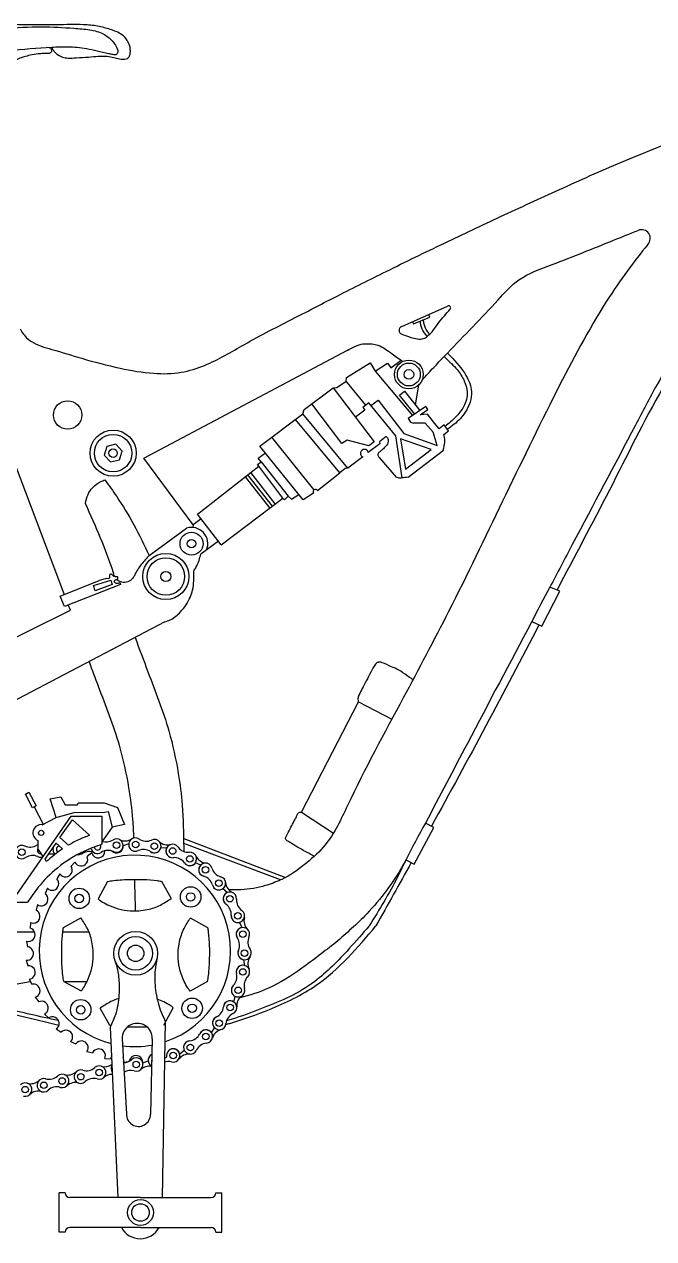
# Model space of a CAD drawing. Header units: millimetres. Extents: x -1488 to 354, y -1 to 1042.
# Drawn here: x -795 to -377, y 139 to 947 of the extents above; entities that cross this region are included whole.
import ezdxf

# ---------------------------------------------------------------- set-up
doc = ezdxf.new("R2010")
doc.units = ezdxf.units.MM
doc.layers.add('ceco.net 420', color=7, linetype='Continuous')

msp = doc.modelspace()

# ---------------------------------------------------------------- linework, layer by layer
at = {"layer": 'ceco.net 420'}
for p, q in [((-544.14, 745.77), (-513.8, 759.31)), ((-715.75, 658.22), (-580.16, 729.88)), ((-554.57, 672.57), (-558.93, 669.01)), ((-609.71, 630.41), (-638.45, 666.19)), ((-558.86, 667.64), (-566.43, 661.84)), ((-558.93, 669.01), (-558.86, 667.64)), ((-682.91, 613.89), (-715.75, 658.22)), ((-570.13, 659), (-579.98, 651.44)), ((-559.2, 658.59), (-548.02, 645.45)), ((-600.16, 636.72), (-585.27, 648.42)), ((-581.73, 651.36), (-585.27, 648.42)), ((-580.05, 651.4), (-581.73, 651.36)), ((-664.25, 600.41), (-623.31, 631.56)), ((-623.31, 631.56), (-622.08, 630.4)), ((-622.08, 630.4), (-619.62, 632.94)), ((-619.62, 632.94), (-617.44, 630.83)), ((-617.44, 630.83), (-612.65, 634.07)), ((-602.78, 634.92), (-609.71, 630.41)), ((-677.64, 617.85), (-682.91, 613.89)), ((-664.25, 600.41), (-680.01, 620.93)), ((-712.16, 593.44), (-687.25, 611.58)), ((-682.91, 613.89), (-683.07, 612.05)), ((-666.11, 602.84), (-677.76, 594.3)), ((-771.3, 566.25), (-745.28, 576.7)), ((-731.14, 574.04), (-768.39, 559.47)), ((-731.69, 575.44), (-731.14, 574.04)), ((-768.39, 559.47), (-771.3, 566.25)), ((-701.72, 549.21), (-1072.95, 355.12)), ((-610.84, 422.57), (-572.95, 496.02)), ((-572.91, 496.11), (-572.91, 496.11)), ((-794.41, 434.69), (-792.03, 435.95)), ((-789.61, 425.58), (-794.41, 434.69)), ((-792.03, 435.95), (-787.19, 426.79)), ((-777.91, 431.62), (-770.74, 432.8)), ((-773.91, 419.11), (-777.91, 431.62)), ((-770.74, 432.8), (-768.04, 427.51)), ((-759.84, 427.64), (-759.33, 428.96)), ((-759.33, 428.96), (-741.99, 428.96)), ((-741.99, 428.96), (-733.1, 425.69)), ((-787.19, 426.79), (-789.61, 425.58)), ((-788.52, 426.1), (-782.61, 414.67)), ((-773.91, 419.11), (-761.89, 422.33)), ((-768.04, 427.51), (-759.84, 427.64)), ((-763.98, 420.04), (-743.57, 420.09)), ((-761.89, 422.33), (-741.88, 422.68)), ((-743.57, 420.09), (-743.48, 401.29)), ((-741.88, 422.68), (-739.48, 423.12)), ((-739.48, 423.12), (-736.7, 412.76)), ((-733.1, 425.69), (-728.6, 414.48)), ((-803.59, 362.79), (-763.98, 420.04)), ((-783.27, 414.33), (-773.91, 419.11)), ((-771.42, 405.73), (-763.19, 417.63)), ((-751.75, 407.26), (-763.19, 417.63)), ((-736.7, 412.76), (-743.49, 402.87)), ((-728.6, 414.48), (-736.7, 412.76)), ((-765.82, 400.66), (-771.42, 405.73)), ((-786.15, 403.86), (-786.15, 398.52)), ((-782.54, 393.21), (-786.15, 398.52)), ((-781.33, 391.42), (-773.93, 402.12)), ((-769.65, 398.25), (-773.93, 402.12)), ((-743.49, 402.87), (-743.48, 401.29)), ((-725.71, 401.55), (-729.37, 400.37)), ((-700.54, 398.74), (-704.38, 398.89)), ((-780.28, 389.87), (-781.33, 391.42)), ((-761.49, 389.49), (-764.06, 386.64)), ((-750.33, 395.58), (-753.36, 393.22)), ((-677.84, 387.5), (-681.4, 388.94)), ((-771.42, 381.55), (-773.46, 378.3)), ((-779.82, 372.01), (-781.27, 368.45)), ((-739.8, 376.59), (-746.09, 364.93)), ((-703.94, 376.76), (-697.53, 365.17)), ((-660.36, 369.16), (-663.21, 371.74)), ((-803.59, 362.79), (-793.09, 362.79)), ((-786.44, 361.15), (-787.24, 357.39)), ((-791.07, 349.31), (-791.21, 345.47)), ((-769.09, 345.9), (-757.49, 352.31)), ((-673.05, 345.81), (-684.64, 352.23)), ((-650.21, 345.96), (-652, 349.35)), ((-820.99, 343.15), (-788.35, 343.08)), ((-769.5, 343.08), (-752.21, 343.08)), ((-793.57, 336.85), (-793.05, 333.04)), ((-793.88, 324.14), (-792.7, 320.48)), ((-648.6, 320.68), (-649.13, 324.48)), ((-802.21, 308.03), (-791.15, 310.03)), ((-791.97, 311.57), (-790.17, 308.17)), ((-768.91, 310.04), (-757.26, 303.75)), ((-768.89, 310.03), (-753.42, 310.03)), ((-673.3, 309.95), (-684.96, 303.67)), ((-787.9, 299.52), (-785.55, 296.49)), ((-655.74, 296.37), (-654.93, 300.13)), ((-738.23, 280.75), (-744.64, 292.35)), ((-702.37, 280.93), (-696.08, 292.58)), ((-781.81, 288.36), (-778.96, 285.78)), ((-701.39, 283.59), (-703.49, 166.38)), ((-773.87, 278.43), (-770.62, 276.39)), ((-738.12, 279.55), (-732.9, 166.38)), ((-670.75, 275.97), (-668.71, 279.23)), ((-764.33, 270.03), (-760.77, 268.58)), ((-730.18, 271.97), (-727.25, 221.96)), ((-710.02, 271.83), (-711.18, 221.67)), ((-753.48, 263.41), (-749.72, 262.6)), ((-741.64, 258.78), (-737.8, 258.64)), ((-701.83, 258.97), (-700.49, 259.68)), ((-691.84, 261.94), (-688.81, 264.3)), ((-729.17, 256.27), (-725.81, 256.74)), ((-716.36, 256), (-712.8, 257.15)), ((-767.87, 169.38), (-771.95, 169.41)), ((-771.85, 143.34), (-771.95, 169.41)), ((-717.87, 166.38), (-764.87, 166.38)), ((-717.87, 166.38), (-670.87, 166.38)), ((-667.87, 169.38), (-663.78, 169.41)), ((-663.89, 143.34), (-663.78, 169.41)), ((-717.87, 146.38), (-764.87, 146.38)), ((-717.87, 146.38), (-670.87, 146.38)), ((-767.87, 143.38), (-771.85, 143.34)), ((-667.87, 143.38), (-663.89, 143.34))]:
    msp.add_line(p, q, dxfattribs=at)
for points in [[(-537.08, 748.92), (-536.45, 747.4), (-525.48, 751.95), (-526.28, 753.75)], [(-830.88, 731.67), (-768.56, 567.35)], [(-638.45, 666.19), (-609.89, 687.63), (-609.13, 690.39), (-589.86, 705.01), (-587.32, 705.22), (-581.25, 709.25), (-580.89, 711.73), (-565.24, 721.51), (-561.78, 715.98), (-553.58, 721.36), (-551.44, 718.11), (-544.6, 723.37)], [(-561.78, 715.98), (-537.06, 686.42)], [(-589.86, 705.01), (-562.55, 669.02), (-566.17, 666.28), (-580.41, 670.12), (-584.13, 667.92), (-604.08, 694.22)], [(-568.13, 693.37), (-581.25, 709.25)], [(-535.54, 687.46), (-545.73, 700), (-542.31, 702.79), (-532.18, 689.74)], [(-535.04, 693.44), (-532.78, 706.99)], [(-544.01, 644.98), (-548.06, 673.05), (-566.13, 695.02), (-570.14, 691.73), (-568.84, 690.15), (-575.02, 685.46)], [(-564.67, 693.25), (-559.91, 696.65), (-542.9, 674.57), (-520.63, 666.45), (-523.21, 675.34), (-528.56, 681.45), (-536.21, 681.45)], [(-580.05, 651.4), (-609.89, 687.63)], [(-516.26, 673.82), (-513.05, 676.3), (-516.11, 680.25), (-519.41, 677.69), (-523.02, 682.35), (-526.97, 687.33), (-531.99, 687.01), (-526.76, 690.57), (-528.09, 692.52), (-540.03, 684.41), (-538.39, 681.99), (-536.21, 681.45)], [(-585.27, 648.42), (-614.85, 683.91)], [(-602.54, 637.31), (-630.46, 672.19)], [(-541.77, 650.74), (-524.61, 663.87), (-545.02, 670.98), (-541.77, 650.74)], [(-540, 645.45), (-516.51, 663.43)], [(-680.01, 620.93), (-639.21, 652.75), (-640.12, 653.92), (-637.76, 655.77), (-639.59, 658.11), (-634.87, 661.74)], [(-637.76, 655.77), (-619.81, 632.75)], [(-630.2, 626.31), (-646.43, 647.12)], [(-628.32, 627.74), (-644.56, 648.58)], [(-623.28, 631.57), (-639.21, 652.75)], [(-631.89, 625.03), (-648.1, 645.82)], [(-749.14, 573.37), (-737.54, 576.95), (-736.81, 574.17), (-748.08, 569.86), (-749.16, 573.37)], [(-457.79, 549.5), (-451.12, 546.3), (-439.05, 569.66), (-445.72, 572.38)], [(-1131.32, 375.02), (-764.51, 557.03), (-765.89, 560.53)], [(-572.95, 496.02), (-550.74, 484.63)], [(-610.84, 422.57), (-589.61, 408.76)], [(-541.43, 390.93), (-536.02, 388.1), (-522.95, 412.52), (-528.51, 415.45)], [(-689.12, 405.11), (-621.58, 379.16)], [(-624.72, 377.61), (-689.13, 401.82)]]:
    msp.add_lwpolyline(points, dxfattribs=at)
msp.add_lwpolyline([(-731.93, 656.98), (-730.11, 662.84), (-734.27, 667.35), (-740.26, 666), (-742.09, 660.14), (-737.92, 655.63)], close=True, dxfattribs=at)
for centre, radius in [((-539.47, 713.81), 9.56), ((-539.47, 713.81), 7.62), ((-539.47, 713.81), 3.23), ((-766.33, 686.84), 9.44), ((-736.1, 661.49), 15.33), ((-736.1, 661.49), 12.47), ((-736.1, 661.49), 2.81), ((-683.97, 601.25), 7.65), ((-683.97, 601.25), 2.78), ((-701.01, 579.4), 15.32), ((-701.01, 579.4), 12.47), ((-701.01, 579.4), 3.33), ((-783.91, 408.88), 1.73), ((-796.78, 396.06), 2.18), ((-733.87, 400.66), 2.18), ((-721.09, 401.14), 2.18), ((-708.69, 400.07), 2.18), ((-696.5, 396.83), 2.18), ((-685.05, 391.53), 2.18), ((-674.7, 384.32), 2.18), ((-758.6, 365.3), 6.8), ((-684.54, 366.27), 6.8), ((-665.75, 375.42), 2.18), ((-758.6, 365.3), 2.84), ((-684.54, 366.27), 2.84), ((-658.49, 365.1), 2.18), ((-653.14, 353.68), 2.18), ((-721.09, 328.76), 14.58), ((-721.08, 328.76), 11.22), ((-649.84, 341.5), 2.18), ((-721.09, 328.76), 5.44), ((-648.71, 328.94), 2.18), ((-649.78, 316.36), 2.18), ((-683.57, 292.21), 6.8), ((-653.02, 304.17), 2.18), ((-757.63, 291.24), 6.8), ((-757.63, 291.24), 2.84), ((-683.57, 292.21), 2.84), ((-658.32, 292.72), 2.18), ((-665.53, 282.37), 2.18), ((-674.43, 273.43), 2.18), ((-684.75, 266.17), 2.18), ((-696.17, 260.81), 2.18), ((-745.33, 249.45), 2.18), ((-720.67, 254.82), 2.18), ((-782.21, 240.98), 2.18), ((-769.92, 243.83), 2.18), ((-757.64, 246.7), 2.18), ((-794.5, 238.11), 2.18), ((-717.87, 156.38), 8.6), ((-717.87, 156.38), 5.82)]:
    msp.add_circle(centre, radius, dxfattribs=at)
for centre, radius, start, end in [((-384.74, 804.35), 5.76, 314.87592, 113.76061), ((-513, 758.18), 1.38, 318.15662, 125.3667), ((-543.19, 743.16), 2.8, 109.69316, 249.492), ((-569.02, 661.38), 2.62, 10.10436, 244.86771), ((-601.47, 635.82), 1.59, 34.63363, 214.49628), ((-683.97, 601.25), 10.84, 337.3875, 107.63164), ((-783.91, 408.88), 5.49, 83.2931, 245.91398), ((-740.8, 410.92), 8.14, 250.72082, 303.42994), ((-733.85, 400.39), 4.47, 243.42994, 123.42994), ((-728.2, 411.67), 8.14, 243.3982, 303.3982), ((-721.26, 401.14), 4.47, 55.13715, 295.13715), ((-714.05, 411.49), 8.14, 235.13715, 295.13715), ((-708.69, 400.07), 4.47, 235.13715, 115.13715), ((-796.79, 396.12), 4.47, 64.46098, 304.46098), ((-791.35, 407.5), 8.14, 244.46098, 304.46098), ((-784.21, 397.1), 4.47, 115.73186, 124.46098), ((-784.21, 397.1), 2.18, 145.92887, 282.39083), ((-771.63, 398.01), 4.47, 164.16387, 228.24902), ((-771.63, 398.01), 4.47, 118.22206, 126.47096), ((-778.7, 408.45), 8.14, 302.92391, 304.11601), ((-771.62, 397.94), 2.18, 92.59623, 238.89965), ((-759.04, 398.85), 4.47, 260.13836, 332.50603), ((-752.06, 388.34), 8.14, 63.58273, 123.58273), ((-746.45, 399.63), 4.47, 193.62297, 303.42994), ((-746, 396.71), 4.47, 194.67665, 3.54754), ((-746.45, 399.63), 2.18, 185.69437, 34.46825), ((-739.5, 389.11), 8.14, 63.42994, 123.42994), ((-733.82, 400.01), 4.47, 224.77991, 4.68776), ((-726.91, 389.86), 8.14, 114.55598, 123.3982), ((-721.26, 401.14), 4.47, 174.67665, 295.13715), ((-715.9, 389.72), 8.14, 55.13715, 115.13715), ((-708.69, 400.07), 4.47, 235.13715, 344.68776), ((-699.79, 409.01), 8.14, 225.13715, 285.13715), ((-696.5, 396.83), 4.47, 35.13715, 275.13715), ((-696.5, 396.83), 4.47, 154.67665, 275.13715), ((-686.18, 404.09), 8.14, 215.13715, 275.13715), ((-685.05, 391.53), 4.47, 215.13715, 95.13715), ((-789.65, 385.72), 8.14, 64.46098, 124.46098), ((-784.21, 397.1), 4.47, 244.46098, 288.67669), ((-721.63, 330.37), 63.67, 288.31119, 255.45663), ((-777.13, 386.66), 8.14, 73.74698, 104.47321), ((-757.42, 391.35), 4.47, 204.67665, 24.68776), ((-695.37, 384.27), 8.14, 35.13715, 95.13715), ((-685.05, 391.53), 4.47, 215.13715, 324.68776), ((-673.63, 396.89), 8.14, 205.13715, 265.13715), ((-674.7, 384.32), 4.47, 15.13715, 255.13715), ((-767.74, 384.09), 4.47, 214.67665, 34.68776), ((-674.7, 384.32), 4.47, 134.67665, 255.13715), ((-677.93, 372.12), 8.14, 15.13715, 75.13715), ((-662.52, 387.61), 8.14, 195.13715, 255.13715), ((-665.75, 375.42), 4.47, 195.13715, 75.13715), ((-776.64, 375.15), 4.47, 224.67665, 44.68776), ((-665.75, 375.42), 4.47, 195.13715, 304.68776), ((-653.19, 376.55), 8.14, 185.13715, 245.13715), ((-783.85, 364.8), 4.47, 234.67665, 54.68776), ((-658.49, 365.1), 4.47, 355.13715, 235.13715), ((-658.49, 365.1), 4.47, 114.67665, 235.13715), ((-645.92, 364.03), 8.14, 175.13715, 235.13715), ((-789.16, 353.35), 4.47, 244.67665, 64.68776), ((-665.71, 354.75), 8.14, 355.13715, 55.13715), ((-653.14, 353.68), 4.47, 175.13715, 55.13715), ((-653.14, 353.68), 4.47, 175.13715, 284.68776), ((-640.94, 350.44), 8.14, 165.13715, 225.13715), ((-792.39, 341.16), 4.47, 254.67665, 74.68776), ((-649.84, 341.5), 4.47, 335.13715, 215.13715), ((-649.84, 341.5), 4.47, 94.67665, 215.13715), ((-638.39, 336.2), 8.14, 155.13715, 215.13715), ((-793.46, 328.59), 4.47, 264.67665, 84.68776), ((-660.16, 334.24), 8.14, 335.13715, 35.13715), ((-648.71, 328.94), 4.47, 155.13715, 35.13715), ((-648.71, 328.94), 4.47, 155.13715, 264.68776), ((-638.36, 321.72), 8.14, 145.13715, 205.13715), ((-792.33, 316.02), 4.47, 274.67665, 94.68776), ((-661.96, 313.07), 8.14, 315.13715, 15.13715), ((-649.78, 316.36), 4.47, 74.67665, 195.13715), ((-649.78, 316.36), 4.47, 315.13715, 195.13715), ((-789.04, 303.85), 4.47, 284.67665, 104.68776), ((-653.02, 304.17), 4.47, 135.13715, 244.68776), ((-653.02, 304.17), 4.47, 135.13715, 15.13715), ((-640.84, 307.47), 8.14, 135.13715, 195.13715), ((-645.76, 293.85), 8.14, 125.13715, 185.13715), ((-783.68, 292.42), 4.47, 294.67665, 114.68776), ((-670.89, 293.79), 8.14, 295.13715, 355.13715), ((-658.32, 292.72), 4.47, 54.67665, 175.13715), ((-658.32, 292.72), 4.47, 295.13715, 175.13715), ((-776.42, 282.11), 4.47, 304.67665, 124.68776), ((-665.53, 282.37), 4.47, 115.13715, 224.68776), ((-665.53, 282.37), 4.47, 115.13715, 355.13715), ((-652.96, 281.3), 8.14, 115.13715, 175.13715), ((-767.48, 273.21), 4.47, 314.67665, 134.68776), ((-720.1, 272.11), 10.08, 358.41703, 180.77923), ((-685.88, 278.73), 8.14, 275.13715, 335.13715), ((-674.43, 273.43), 4.47, 34.67665, 155.13715), ((-674.43, 273.43), 4.47, 275.13715, 155.13715), ((-662.24, 270.19), 8.14, 105.13715, 165.13715), ((-757.12, 266), 4.47, 324.67665, 144.68776), ((-721.63, 330.37), 63.67, 262.53828, 280.42494), ((-684.75, 266.17), 4.47, 95.13715, 204.68776), ((-684.75, 266.17), 4.47, 95.13715, 335.13715), ((-673.3, 260.87), 8.14, 95.13715, 155.13715), ((-745.68, 260.69), 4.47, 334.67665, 154.68776), ((-733.48, 257.46), 4.47, 146.53566, 164.68776), ((-733.48, 257.46), 4.47, 344.67665, 25.24727), ((-720.91, 256.39), 4.47, 358.54564, 172.57878), ((-720.67, 254.82), 4.47, 252.23226, 132.23226), ((-716.84, 266.84), 8.14, 252.32296, 268.26657), ((-708.35, 257.52), 4.47, 115.26188, 184.68776), ((-708.35, 257.52), 4.47, 115.26188, 242.08737), ((-696.17, 260.81), 4.47, 14.67665, 194.68776), ((-696.17, 260.81), 4.47, 255.13715, 135.13715), ((-685.82, 253.6), 8.14, 85.13715, 145.13715), ((-757.64, 246.7), 4.47, 72.58116, 312.58116), ((-753.86, 258.74), 8.14, 252.58116, 312.58116), ((-745.33, 249.45), 4.47, 252.58116, 132.58116), ((-741.51, 261.47), 8.14, 252.37466, 303.81195), ((-733, 252.15), 4.47, 152.0442, 213.23361), ((-729.15, 264.16), 8.14, 269.36017, 312.23226), ((-724.52, 242.81), 8.14, 72.23226, 122.2848), ((-712.18, 245.5), 8.14, 77.69939, 132.32296), ((-708.34, 257.48), 2.18, 155.98625, 201.363), ((-699.41, 248.62), 8.14, 75.13715, 107.63857), ((-794.5, 238.11), 4.47, 253.42727, 133.42727), ((-790.88, 250.2), 8.14, 253.35652, 313.35652), ((-782.22, 241.02), 4.47, 73.15378, 313.15378), ((-778.57, 253.1), 8.14, 253.15378, 313.15378), ((-769.94, 243.89), 4.47, 253.15378, 133.15378), ((-766.22, 255.95), 8.14, 252.85174, 312.85174), ((-761.36, 234.64), 8.14, 72.85174, 132.85174), ((-749.1, 237.41), 8.14, 72.58116, 132.58116), ((-736.82, 240.13), 8.14, 88.9735, 132.37466), ((-785.84, 228.93), 8.14, 73.35652, 133.35652), ((-773.59, 231.82), 8.14, 73.15378, 133.15378), ((-719.22, 221.67), 8.04, 177.88995, 0.16671), ((-764.87, 169.38), 3, 180, 270), ((-670.87, 169.38), 3, 270, 0), ((-764.87, 143.38), 3, 90, 180), ((-718.02, 153.23), 14.3, 208.65645, 331.34355), ((-670.87, 143.38), 3, 0, 90)]:
    msp.add_arc(centre, radius, start, end, dxfattribs=at)
for points, knots in [([(-834.97, 946.66), (-834.42, 946.51), (-817.88, 942.16), (-792.92, 946.28), (-765.75, 944.36), (-752.02, 943.36), (-742.88, 941.11), (-736.59, 936.1), (-733.58, 931.66), (-732.89, 928.72), (-733.06, 927.68), (-733.57, 926.93), (-734.24, 926.48), (-735.16, 926.23), (-736.75, 926.77), (-740.69, 927.38), (-746.58, 928.76), (-755.51, 930.91), (-765.65, 931.88), (-782.89, 930.97), (-806.48, 929.26), (-838.75, 924.98), (-866.1, 918.41), (-884.95, 916.99), (-894.75, 913.98), (-902.92, 912.46), (-912.79, 909.58), (-923.81, 910.69), (-935.3, 913.3), (-948.13, 918.31), (-961.06, 922.55), (-973.93, 926.57), (-985.89, 929.3), (-993.82, 932.37), (-998.18, 932.3), (-998.69, 932.29)], [6.099771, 6.099771, 6.099771, 6.099771, 7.822769, 57.58382, 78.963746, 89.639663, 98.984618, 106.585847, 113.309965, 114.571221, 115.534295, 116.369539, 117.225741, 117.905083, 119.16835, 122.07394, 129.984728, 137.240291, 149.625431, 160.339619, 189.023922, 220.575548, 257.84914, 273.348755, 276.874774, 288.543315, 298.35269, 307.321164, 321.342276, 333.664822, 348.55827, 362.214282, 374.008245, 385.537693, 387.063943, 387.063943, 387.063943, 387.063943]), ([(-776.91, 931.27), (-776.72, 930.88), (-776.23, 929.91), (-775.07, 928.33), (-772.96, 926.33), (-769.86, 924.67), (-765.44, 924.06), (-759.67, 924.52), (-752.96, 924.77), (-746.5, 925.6), (-741.22, 925.62), (-736.8, 925.11), (-733.41, 924.14), (-730.34, 923.51), (-727.9, 923.37), (-725.68, 924.43), (-724.78, 926.57), (-724.48, 929.22), (-724.97, 932.65), (-726.69, 936.47), (-730.9, 940.86), (-738.06, 943.43), (-746.57, 945.84), (-758.53, 946.74), (-772.99, 946.32), (-792.6, 946.42), (-813.97, 946.58), (-835.89, 946.66), (-849.56, 946.71), (-855.57, 946.73)], [0, 0, 0, 0, 1.280244, 3.275258, 5.833405, 9.940136, 13.59078, 19.067569, 27.248294, 33.734937, 38.58484, 43.061564, 47.033341, 49.120146, 52.496873, 54.176011, 56.081198, 59.101933, 62.169516, 66.334682, 71.491548, 79.932267, 88.659633, 98.074253, 115.708304, 132.095504, 156.87092, 179.840333, 197.863338, 197.863338, 197.863338, 197.863338]), ([(-778.31, 931.18), (-778.1, 931.08), (-777.62, 930.85), (-777.15, 930.2), (-776.96, 929.4), (-777.07, 928.61), (-777.49, 927.94), (-778.07, 927.51), (-778.89, 927.26), (-780.33, 927.39), (-782.71, 927.25), (-786.51, 926.97), (-792.14, 926.04), (-799.12, 924.03), (-806.61, 919.95), (-814.02, 915.46), (-820.28, 910.46), (-826.04, 905.95), (-832.29, 902.69), (-839.48, 900.32), (-846.22, 899.21), (-851.4, 899.09), (-854.02, 899.15), (-854.97, 899.18)], [0, 0, 0, 0, 0.6877, 1.591441, 2.287893, 3.119613, 3.895904, 4.612039, 5.223249, 6.424854, 8.898175, 12.374033, 17.856383, 26.01306, 33.985886, 43.363688, 51.980016, 57.982517, 65.287108, 72.989825, 80.624787, 85.660281, 88.509248, 88.509248, 88.509248, 88.509248]), ([(-797.88, 744.2), (-797.6, 743.66), (-796.69, 741.9), (-794.39, 738.81), (-788.16, 733.48), (-774.64, 730.09), (-755.26, 723.84), (-732.72, 717.89), (-710.6, 714.04), (-691.34, 714.32), (-670.67, 720.79), (-646.75, 735.47), (-617.04, 750.5), (-585.68, 766.8), (-552.48, 783.42), (-516.42, 801.02), (-478, 819.21), (-438.72, 837.08), (-397.93, 855.59), (-357.21, 871.26), (-329.38, 886.94), (-308.01, 889.86), (-304.22, 897.93), (-302.97, 902.64), (-303.41, 906.71), (-302.76, 909.98), (-304.83, 912.67), (-304.07, 915.75), (-302.96, 918.57), (-301.52, 920.06), (-300.77, 920.84)], [0, 0, 0, 0, 1.828335, 5.951586, 11.466691, 26.065527, 46.683796, 73.045576, 95.763114, 113.952168, 130.18701, 160.051512, 197.786772, 230.128329, 266.060429, 309.176785, 350.49569, 393.610555, 438.525321, 485.241062, 522.977803, 537.355509, 542.795179, 548.555149, 551.793914, 555.044914, 558.056902, 561.0138, 563.956648, 567.155468, 567.155468, 567.155468, 567.155468]), ([(-173.96, 910.31), (-176.05, 905.42), (-180.78, 894.31), (-192.54, 875.01), (-206.33, 858.61), (-234.04, 834.49), (-265.62, 811.91), (-304.86, 784.51), (-333.62, 758.22), (-359.03, 733.67), (-375.48, 705.78), (-397.99, 662.59), (-421.82, 617.71), (-444.86, 574.02), (-468.09, 529.95), (-495.82, 477.71), (-523.31, 424.79), (-539.34, 395.56), (-550.41, 372.03), (-559.2, 357.8), (-565.84, 347.04)], [0, 0, 0, 0, 15.917344, 36.182421, 67.600537, 79.665473, 146.343669, 183.960371, 223.027654, 263.257928, 289.10667, 319.658913, 409.533532, 441.46891, 467.847947, 558.982241, 618.897, 646.754081, 658.969281, 696.8551, 696.8551, 696.8551, 696.8551]), ([(-530.67, 710.06), (-528.09, 712.89), (-523.28, 718.16), (-517.6, 724.05), (-503.38, 739.03), (-486.8, 755.74), (-466.01, 779.25), (-437.68, 788.91), (-411.59, 799.94), (-392.5, 807.48), (-387.07, 809.63)], [0, 0, 0, 0, 11.485819, 21.418576, 24.554018, 73.409203, 92.726618, 117.008035, 160.994789, 178.514522, 178.514522, 178.514522, 178.514522]), ([(-380.68, 800.27), (-385.22, 794.5), (-394.82, 782.29), (-416.41, 750.59), (-456.37, 674.91), (-497.37, 585.06), (-545.6, 493.88), (-573.41, 442.86), (-591.19, 403.31), (-607.24, 388.7), (-617.45, 381.15), (-626.92, 376.49), (-633.97, 373.84), (-642.83, 371.81), (-650.95, 370.94), (-656.38, 370.87), (-659.09, 370.93)], [0, 0, 0, 0, 22.015282, 46.601923, 114.924073, 278.28303, 343.126029, 423.848424, 453.83044, 471.006423, 488.256682, 491.750607, 502.623235, 510.763458, 518.957146, 527.07628, 527.07628, 527.07628, 527.07628]), ([(-544.18, 740.54), (-542.51, 739.94), (-539.41, 738.83), (-534.93, 737.6), (-530.94, 737.1), (-528.44, 738.2), (-524.23, 741.36), (-519.84, 748.49), (-514.57, 754.36), (-511.97, 757.26)], [0, 0, 0, 0, 5.322916, 9.862866, 13.987262, 17.045688, 17.732541, 29.785063, 41.478745, 41.478745, 41.478745, 41.478745]), ([(-532.11, 749.2), (-531.99, 748.38), (-531.6, 745.76), (-530.12, 742.4), (-528.2, 740.13), (-527.46, 739.24), (-527.31, 739.05)], [0, 0, 0, 0, 2.486841, 7.937729, 10.68639, 11.407943, 11.407943, 11.407943, 11.407943]), ([(-530.03, 750.06), (-529.9, 749.17), (-529.51, 746.43), (-527.81, 743.21), (-526.29, 741.01), (-525.81, 740.35)], [0, 0, 0, 0, 2.704301, 8.263438, 10.694463, 10.694463, 10.694463, 10.694463]), ([(-580.57, 729.66), (-578.87, 730.61), (-576.24, 732.08), (-571.91, 733.94), (-566.7, 734.46), (-558.67, 733.75), (-551.32, 727.89), (-545.87, 724.11), (-543.47, 722.49)], [0, 0, 0, 0, 5.858632, 9.042848, 14.035979, 21.420159, 32.553492, 41.29612, 41.29612, 41.29612, 41.29612]), ([(-513.88, 727.97), (-513.13, 727.27), (-508.46, 722.79), (-501.78, 715.04), (-496.15, 701.55), (-500.73, 689.11), (-507.78, 681.54), (-512.36, 678.44), (-513.9, 677.39)], [27.878368, 27.878368, 27.878368, 27.878368, 30.944372, 47.204874, 58.554241, 72.786138, 83.77657, 89.354723, 89.354723, 89.354723, 89.354723]), ([(-516.04, 725.7), (-515.76, 725.42), (-512.86, 722.5), (-507.4, 718), (-502.67, 710.03), (-499.67, 701.46), (-502.34, 692.36), (-508.34, 685.08), (-512.97, 681.22), (-515.33, 679.25)], [28.876653, 28.876653, 28.876653, 28.876653, 30.06629, 41.202542, 49.86189, 57.631829, 67.694406, 76.499283, 85.737762, 85.737762, 85.737762, 85.737762]), ([(-370.41, 705.32), (-370.45, 705.25), (-383.26, 682.88), (-405.36, 637.21), (-429.41, 592.61), (-440.95, 570.43)], [284.535067, 284.535067, 284.535067, 284.535067, 284.775285, 361.761477, 436.7535, 436.7535, 436.7535, 436.7535]), ([(-554.57, 672.57), (-554.4, 672.42), (-553.99, 672.04), (-553.41, 671.16), (-553.04, 669.83), (-553.33, 667.59), (-555.27, 665.59), (-557.22, 663.61), (-558.72, 662.43), (-559.78, 661.68), (-560.21, 660.73), (-560.09, 659.59), (-559.52, 658.97), (-559.25, 658.65), (-559.2, 658.59)], [0, 0, 0, 0, 0.663417, 1.679351, 3.13711, 4.716695, 8.215067, 11.077516, 13.124649, 13.963737, 14.912178, 16.126368, 17.141204, 17.378199, 17.378199, 17.378199, 17.378199]), ([(-516.51, 663.43), (-516.34, 664.51), (-515.98, 666.71), (-515.24, 670.21), (-515.9, 672.57), (-516.26, 673.82)], [0, 0, 0, 0, 3.307465, 6.705299, 10.535563, 10.535563, 10.535563, 10.535563]), ([(-754.46, 628.02), (-754.03, 630.08), (-753.24, 633.9), (-749.64, 639.04), (-745.53, 642.21), (-742.44, 643.31), (-741.51, 643.64)], [0, 0, 0, 0, 6.254444, 11.584399, 18.462813, 21.410642, 21.410642, 21.410642, 21.410642]), ([(-741.51, 643.64), (-738.88, 639.97), (-731.96, 630.35), (-721.83, 613.74), (-715.42, 600.27), (-712.16, 593.44)], [0, 0, 0, 0, 13.538513, 35.544992, 58.251401, 58.251401, 58.251401, 58.251401]), ([(-540, 645.45), (-541.36, 645.27), (-543.55, 644.99), (-546.3, 644.81), (-547.56, 645.28), (-548.02, 645.45)], [0, 0, 0, 0, 4.127153, 6.65539, 8.115439, 8.115439, 8.115439, 8.115439]), ([(-735.02, 579.33), (-735.24, 579.86), (-740.58, 596.94), (-747.64, 612.72), (-754.47, 627.97)], [32.960993, 32.960993, 32.960993, 32.960993, 34.683791, 85.316832, 85.316832, 85.316832, 85.316832]), ([(-712.16, 593.44), (-713.95, 591.45), (-717.52, 587.47), (-721.1, 582.24), (-723.06, 577.63), (-726.3, 575.6), (-729.98, 575.31), (-732.43, 576.39), (-733.47, 577.2), (-733.75, 577.45)], [0, 0, 0, 0, 8.009861, 16.02214, 18.96642, 22.791499, 26.777718, 29.544345, 30.661882, 30.661882, 30.661882, 30.661882]), ([(-682.47, 583.05), (-681.99, 583.81), (-680.6, 586.03), (-678.95, 589.8), (-678.13, 592.88), (-677.76, 594.3)], [0, 0, 0, 0, 2.692017, 7.866831, 12.252641, 12.252641, 12.252641, 12.252641]), ([(-701.76, 549.19), (-700.52, 549.61), (-697.88, 550.5), (-694.4, 552.89), (-690.84, 556.22), (-687.51, 560.36), (-684.89, 565.3), (-682.23, 572.73), (-682.37, 578.76), (-682.47, 583.05)], [0, 0, 0, 0, 3.907778, 8.332112, 12.538952, 18.501248, 24.152395, 29.275615, 41.989558, 41.989558, 41.989558, 41.989558]), ([(-731.69, 575.44), (-731.86, 575.25), (-732.29, 574.79), (-733.38, 574.59), (-734.47, 574.89), (-735.23, 575.63), (-735.24, 576.59), (-734.59, 577.27), (-733.71, 577.4), (-733.01, 577.87), (-732.72, 578.64), (-733.21, 579.38), (-734.09, 579.25), (-735, 579.26), (-735.97, 579.67), (-736.68, 580.33), (-737.31, 581.1), (-738.26, 580.92), (-738.68, 580.1), (-738.39, 579.32), (-738.44, 578.57), (-738.96, 577.72), (-740.49, 578.19), (-742.58, 577.67), (-744.25, 577.07), (-745.28, 576.7)], [0, 0, 0, 0, 0.74742, 1.866774, 3.079754, 4.060729, 4.801278, 5.726405, 6.604624, 7.430029, 8.142652, 8.823409, 9.651207, 10.560044, 11.577657, 12.70163, 13.496357, 14.358095, 15.10251, 15.939739, 16.765523, 17.305805, 18.667771, 20.663413, 23.94023, 23.94023, 23.94023, 23.94023]), ([(-721.43, 538.9), (-718.64, 531.25), (-711.09, 510.56), (-699.28, 481.05), (-692.86, 451.04), (-689.41, 425.11), (-689.31, 407.72), (-689.12, 397.41), (-689.1, 396.49)], [2.517484, 2.517484, 2.517484, 2.517484, 26.961907, 68.593623, 97.637457, 118.763904, 146.962958, 149.708573, 149.708573, 149.708573, 149.708573]), ([(-752.12, 522.86), (-750.11, 517.36), (-743.28, 498.84), (-732.33, 471.46), (-725.91, 441.45), (-723.15, 420.74), (-722.64, 409.57), (-722.51, 405.43)], [9.393524, 9.393524, 9.393524, 9.393524, 26.961907, 68.593623, 97.637457, 118.763904, 131.188492, 131.188492, 131.188492, 131.188492]), ([(-536.75, 510.76), (-536.98, 510.92), (-538.27, 511.81), (-541.44, 513.96), (-545.69, 517.21), (-551.54, 519.49), (-555.56, 521.61), (-558.53, 522.54), (-559.6, 522.4), (-560.34, 522.17), (-561.07, 521.74), (-562.92, 519.8), (-564.85, 515.64), (-567.68, 510.19), (-570.31, 505.12), (-572.2, 501.55), (-573.18, 499.39), (-573.3, 498.45), (-573.34, 497.75), (-573.12, 497.04), (-573.28, 496.61), (-573.04, 496.06), (-572.95, 496.02)], [0.930309, 0.930309, 0.930309, 0.930309, 1.78873, 5.653097, 12.408698, 17.719657, 24.360087, 26.165164, 26.812524, 27.555265, 28.498513, 29.306755, 35.553119, 42.021814, 47.804195, 52.669546, 54.180438, 54.858979, 55.496523, 56.300245, 56.84082, 57.220528, 57.220528, 57.220528, 57.220528]), ([(-602.39, 393.27), (-602.69, 393.47), (-604.16, 394.4), (-607.58, 395.98), (-612.15, 398.66), (-616.47, 401.14), (-619.27, 403.1), (-620.91, 403.93), (-621.62, 404.93), (-621.27, 406.37), (-619.74, 408.77), (-617.98, 412.44), (-615.86, 416.68), (-614, 419.6), (-613.19, 422.53), (-611.6, 422.68), (-610.84, 422.57)], [0.908799, 0.908799, 0.908799, 0.908799, 1.967774, 6.157717, 12.172567, 17.865039, 21.088056, 22.377794, 23.401971, 24.44329, 26.538737, 32.016857, 36.623926, 40.647083, 42.705408, 44.806609, 44.806609, 44.806609, 44.806609]), ([(-751.75, 407.26), (-754.11, 406.37), (-758.92, 404.45), (-763.52, 402.02), (-765.82, 400.66)], [5.38076, 5.38076, 5.38076, 5.38076, 12.938323, 20.944319, 20.944319, 20.944319, 20.944319]), ([(-743.48, 401.29), (-747.55, 399.83), (-758.17, 396.03), (-772.88, 386.59), (-785.01, 374.45), (-790.76, 366.15), (-793.09, 362.79)], [0, 0, 0, 0, 12.938323, 33.784133, 51.771562, 64.047494, 64.047494, 64.047494, 64.047494]), ([(-769.65, 398.25), (-771.97, 396.7), (-775.6, 394), (-779.01, 391.04), (-780.28, 389.87)], [25.459005, 25.459005, 25.459005, 25.459005, 33.784133, 38.949119, 38.949119, 38.949119, 38.949119]), ([(-541.43, 390.93), (-542.2, 389.51), (-546.06, 382.46), (-554.35, 370.11), (-568.78, 352.69), (-580.99, 342.1), (-588.05, 335.98)], [0, 0, 0, 0, 4.849146, 24.100213, 44.538695, 72.499416, 72.499416, 72.499416, 72.499416]), ([(-739.8, 376.59), (-738.46, 376.8), (-733.29, 377.62), (-725.31, 377.95), (-715.65, 378), (-708.89, 377.51), (-704.91, 376.91), (-703.94, 376.76)], [0, 0, 0, 0, 4.064097, 15.707882, 23.893074, 33.049503, 35.985954, 35.985954, 35.985954, 35.985954]), ([(-746.09, 364.93), (-745.43, 364.45), (-743.43, 363.03), (-739.09, 360.57), (-732.62, 358.1), (-723.65, 356.57), (-713.94, 357.32), (-704.69, 360.37), (-699.81, 363.64), (-697.53, 365.17)], [0, 0, 0, 0, 2.461813, 7.354528, 14.912377, 23.128258, 34.454252, 43.796952, 51.997016, 51.997016, 51.997016, 51.997016]), ([(-757.26, 303.75), (-756.78, 304.42), (-755.35, 306.41), (-752.9, 310.75), (-750.43, 317.22), (-748.89, 326.19), (-749.64, 335.9), (-752.7, 345.16), (-755.97, 350.03), (-757.49, 352.31)], [0, 0, 0, 0, 2.461813, 7.354528, 14.912377, 23.128258, 34.454252, 43.796952, 51.997016, 51.997016, 51.997016, 51.997016]), ([(-684.96, 303.67), (-685.44, 304.34), (-686.86, 306.34), (-689.31, 310.68), (-691.77, 317.16), (-693.29, 326.13), (-692.52, 335.84), (-689.44, 345.09), (-686.17, 349.96), (-684.64, 352.23)], [0, 0, 0, 0, 2.461813, 7.354528, 14.912377, 23.128258, 34.454252, 43.796952, 51.997016, 51.997016, 51.997016, 51.997016]), ([(-768.91, 310.04), (-769.13, 311.38), (-769.95, 316.55), (-770.28, 324.53), (-770.33, 334.19), (-769.83, 340.95), (-769.24, 344.94), (-769.09, 345.9)], [0, 0, 0, 0, 4.064097, 15.707882, 23.893074, 33.049503, 35.985954, 35.985954, 35.985954, 35.985954]), ([(-673.3, 309.95), (-673.08, 311.28), (-672.25, 316.46), (-671.9, 324.43), (-671.83, 334.09), (-672.32, 340.85), (-672.91, 344.84), (-673.05, 345.81)], [0, 0, 0, 0, 4.064097, 15.707882, 23.893074, 33.049503, 35.985954, 35.985954, 35.985954, 35.985954]), ([(-661.17, 281.41), (-660.24, 281.66), (-650.39, 284.41), (-629.84, 291.89), (-593.49, 309.01), (-573.61, 332.52), (-561.38, 346.98)], [216.953742, 216.953742, 216.953742, 216.953742, 219.832661, 247.639172, 282.630207, 338.615659, 338.615659, 338.615659, 338.615659]), ([(-565.84, 347.04), (-570.17, 341.98), (-580.81, 329.56), (-605.1, 304.89), (-629.61, 294.97), (-650.37, 286.94), (-658.69, 284.49), (-660.66, 283.96)], [0, 0, 0, 0, 19.896903, 48.890461, 89.264009, 109.120498, 115.259863, 115.259863, 115.259863, 115.259863]), ([(-588.05, 335.98), (-595.49, 330.17), (-609.68, 319.11), (-630.67, 305.35), (-645.25, 300.85), (-651.85, 299.26)], [0, 0, 0, 0, 28.376584, 54.070946, 74.375562, 74.375562, 74.375562, 74.375562]), ([(-735.17, 324.95), (-734.45, 322.57), (-732.8, 317.08), (-731.93, 308.95), (-732.12, 298.93), (-733.66, 289.06), (-736.83, 282.31), (-738.12, 279.55)], [0, 0, 0, 0, 7.475885, 17.15208, 24.353668, 37.562813, 46.665692, 46.665692, 46.665692, 46.665692]), ([(-707.01, 324.95), (-707.46, 322.5), (-708.5, 316.87), (-708.45, 308.7), (-707.18, 298.74), (-704.77, 290.53), (-702.11, 285.08), (-701.39, 283.59)], [0, 0, 0, 0, 7.475885, 17.15208, 24.353668, 37.562813, 42.544648, 42.544648, 42.544648, 42.544648]), ([(-772.41, 284.09), (-775.65, 284.73), (-784.79, 286.63), (-802.88, 290.96), (-826.22, 295.6), (-845.8, 298.88), (-856.35, 300.61), (-858.53, 301.11)], [226.634509, 226.634509, 226.634509, 226.634509, 236.438023, 254.409668, 282.597168, 307.615471, 314.316981, 314.316981, 314.316981, 314.316981]), ([(-859.38, 298.65), (-856.47, 297.94), (-848.43, 296.8), (-835.62, 294.58), (-819.3, 291.6), (-802.95, 288.24), (-786.7, 284.71), (-776.9, 282.16), (-772.07, 281.07)], [16.110163, 16.110163, 16.110163, 16.110163, 25.072799, 40.183809, 55.293128, 74.775606, 90.283044, 105.148631, 105.148631, 105.148631, 105.148631]), ([(-732.38, 298.72), (-734.19, 298.16), (-738.51, 296.45), (-742.36, 293.87), (-744.64, 292.35)], [38.139447, 38.139447, 38.139447, 38.139447, 43.796952, 51.997016, 51.997016, 51.997016, 51.997016]), ([(-696.08, 292.58), (-696.74, 293.06), (-698.74, 294.49), (-702.28, 296.49), (-705.27, 297.75), (-706.79, 298.28)], [0, 0, 0, 0, 2.461813, 7.354528, 12.173505, 12.173505, 12.173505, 12.173505]), ([(-713.51, 279.74), (-715.01, 279.67), (-719.24, 279.55), (-723.67, 279.53), (-726.6, 279.63), (-726.8, 279.64)], [11.207755, 11.207755, 11.207755, 11.207755, 15.707882, 23.893074, 24.50145, 24.50145, 24.50145, 24.50145])]:
    msp.add_open_spline(points, degree=3, knots=knots, dxfattribs=at)
for points in [[(-452.96, 547.19), (-476.19, 502.24), (-500.08, 457.64), (-524.49, 413.33)], [(-537.91, 389.08), (-545.71, 375.04), (-553.54, 361.01), (-561.38, 346.98)], [(-721.95, 377.95), (-721.77, 370.95), (-721.55, 363.95), (-721.33, 356.95)], [(-737.6, 280.66), (-737.81, 280.69), (-738.02, 280.72), (-738.23, 280.75)]]:
    msp.add_open_spline(points, degree=3, dxfattribs=at)

doc.saveas('drawing.dxf')
